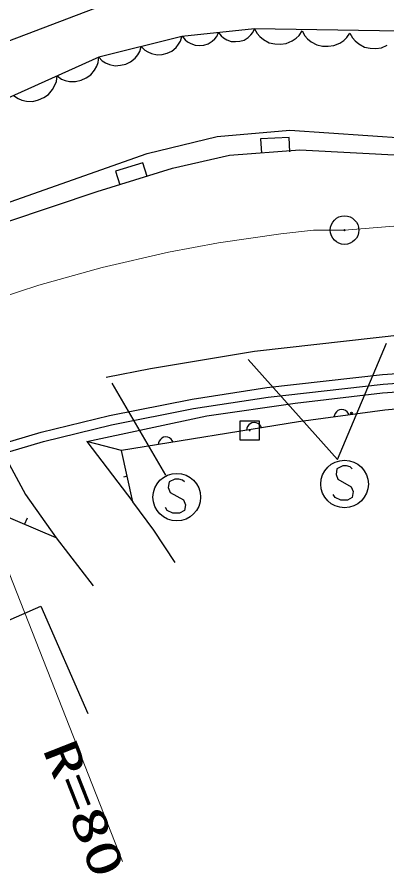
# Model space of a CAD drawing. Units: millimetres, scale not verified. Extents: x 40000 to 680000, y 20000 to 380000.
# Drawn here: x 151334 to 170753, y 275428 to 320088 of the extents above; entities that cross this region are included whole.
import ezdxf
from ezdxf.enums import TextEntityAlignment as Align

# ---------------------------------------------------------------- set-up
doc = ezdxf.new("R2010")
doc.units = ezdxf.units.MM
doc.header["$LTSCALE"] = 1000
doc.linetypes.add('CHAIN', pattern=[18.5, 12, -1.5, 3.5, -1.5])
for name, color, linetype, lineweight in [('M-BGD', 7, 'Continuous', 25), ('M-BGD-EXST', 7, 'Continuous', 25), ('M-BMK', 2, 'CHAIN', 13), ('M-BMK-SRVR', 3, 'Continuous', 25), ('M-STR-HTXT', 7, 'Continuous', 13), ('M-STR-STRC', 7, 'Continuous', 25)]:
    doc.layers.add(name, color=color, linetype=linetype, lineweight=lineweight)
doc.styles.add('ＭＳ ゴシック', font='')
doc.styles.get('ＭＳ ゴシック').set_extended_font_data('MS Gothic')

msp = doc.modelspace()

# ---------------------------------------------------------------- linework, layer by layer
at = {"layer": 'M-BGD'}
for p, q in [((150438, 318653), (155844, 320704)), ((163806, 319473), (159988, 319064)), ((163713, 319272), (163806, 319473)), ((163803, 319473), (163942, 319217)), ((171440, 319337), (163806, 319473)), ((166139, 319117), (166301, 319360)), ((166301, 319360), (166439, 319104)), ((159988, 319064), (155626, 317973)), ((159914, 318819), (159988, 319064)), ((160027, 319068), (160161, 318891)), ((160161, 318891), (160286, 318790)), ((161583, 318815), (161722, 318944)), ((161722, 318944), (161823, 319070)), ((161823, 319070), (161917, 319271)), ((161917, 319271), (162050, 319094)), ((162050, 319094), (162176, 318993)), ((162176, 318993), (162339, 318896)), ((162339, 318896), (162578, 318806)), ((163258, 318879), (163472, 319017)), ((163472, 319017), (163611, 319147)), ((163611, 319147), (163713, 319272)), ((163942, 319217), (164085, 319060)), ((164085, 319060), (164278, 318901)), ((164278, 318901), (164571, 318738)), ((165776, 318833), (165983, 318974)), ((165983, 318974), (166139, 319117)), ((166439, 319104), (166582, 318947)), ((166582, 318947), (166775, 318788)), ((168480, 318861), (168637, 319004)), ((168637, 319004), (168798, 319247)), ((168798, 319247), (168937, 318990)), ((168937, 318990), (169080, 318834)), ((157776, 318274), (157854, 318531)), ((157854, 318531), (158035, 318349)), ((159455, 318296), (159679, 318488)), ((159679, 318488), (159818, 318659)), ((159818, 318659), (159914, 318819)), ((160286, 318790), (160450, 318693)), ((160450, 318693), (160689, 318604)), ((160689, 318604), (160919, 318591)), ((160919, 318591), (161146, 318615)), ((161146, 318615), (161369, 318677)), ((161369, 318677), (161583, 318815)), ((162578, 318806), (162808, 318793)), ((162808, 318793), (163035, 318817)), ((163035, 318817), (163258, 318879)), ((164571, 318738), (164868, 318674)), ((164868, 318674), (165168, 318661)), ((165168, 318661), (165470, 318697)), ((165470, 318697), (165776, 318833)), ((166775, 318788), (167068, 318625)), ((167068, 318625), (167365, 318561)), ((167365, 318561), (167665, 318548)), ((167665, 318548), (167967, 318584)), ((167967, 318584), (168274, 318720)), ((168274, 318720), (168480, 318861)), ((169080, 318834), (169273, 318675)), ((169273, 318675), (169565, 318511)), ((169565, 318511), (169863, 318448)), ((169863, 318448), (170163, 318434)), ((170163, 318434), (170465, 318471)), ((170465, 318471), (170771, 318607)), ((157530, 317928), (157675, 318107)), ((157675, 318107), (157776, 318274)), ((158035, 318349), (158195, 318253)), ((158195, 318253), (158398, 318168)), ((158398, 318168), (158686, 318104)), ((158686, 318104), (158953, 318125)), ((158953, 318125), (159209, 318189)), ((159209, 318189), (159455, 318296)), ((155626, 317973), (148945, 314974)), ((155520, 317505), (155593, 317695)), ((155593, 317695), (155626, 317973)), ((155623, 317973), (155812, 317783)), ((155812, 317783), (155980, 317683)), ((155980, 317683), (156192, 317593)), ((156192, 317593), (156493, 317526)), ((156493, 317526), (156772, 317549)), ((156772, 317549), (157040, 317616)), ((157040, 317616), (157296, 317727)), ((157296, 317727), (157530, 317928)), ((155200, 317046), (155404, 317295)), ((155404, 317295), (155520, 317505)), ((153326, 316503), (153402, 316701)), ((153402, 316701), (153436, 316990)), ((153436, 316990), (153666, 316830)), ((153666, 316830), (153856, 316758)), ((153856, 316758), (154090, 316705)), ((154090, 316705), (154412, 316692)), ((154412, 316692), (154694, 316766)), ((154694, 316766), (154957, 316884)), ((154957, 316884), (155200, 317046)), ((152993, 316024), (153205, 316284)), ((153205, 316284), (153326, 316503)), ((151155, 315966), (151395, 315800)), ((151395, 315800), (151593, 315724)), ((152466, 315733), (152740, 315856)), ((152740, 315856), (152993, 316024)), ((151593, 315724), (151837, 315669)), ((151837, 315669), (152172, 315655)), ((152172, 315655), (152466, 315733)), ((161839, 313810), (165649, 314150)), ((165649, 314150), (174290, 313537)), ((158165, 312925), (161839, 313810)), ((165616, 313760), (164118, 313681)), ((164118, 313681), (164158, 312932)), ((165656, 313011), (165616, 313760)), ((162490, 312834), (166171, 313106)), ((166171, 313106), (173942, 312697)), ((150680, 310272), (158165, 312925)), ((159491, 312152), (162490, 312834)), ((157937, 312432), (156504, 311991)), ((158158, 311715), (157937, 312432)), ((155537, 310925), (159491, 312152)), ((156504, 311991), (156724, 311274)), ((150802, 309326), (155537, 310925)), ((170512, 301299), (174508, 301565)), ((164454, 300617), (170512, 301299)), ((170556, 300801), (174533, 301066)), ((160519, 300011), (164454, 300617)), ((164521, 300121), (170556, 300801)), ((170526, 300346), (175245, 300673)), ((165938, 299803), (170526, 300346)), ((156190, 299147), (160519, 300011)), ((160606, 299518), (164521, 300121)), ((161292, 299139), (165938, 299803)), ((175291, 299844), (170636, 299428)), ((156299, 298659), (160606, 299518)), ((170636, 299428), (166100, 298824)), ((168027, 299258), (167990, 299172)), ((168096, 299348), (168027, 299258)), ((168169, 299406), (168096, 299348)), ((168260, 299450), (168169, 299406)), ((168387, 299467), (168260, 299450)), ((168486, 299448), (168387, 299467)), ((168572, 299411), (168486, 299448)), ((168662, 299343), (168572, 299411)), ((168720, 299270), (168662, 299343)), ((168764, 299179), (168720, 299270)), ((152601, 298268), (156190, 299147)), ((154998, 297789), (161292, 299139)), ((166100, 298824), (156817, 297305)), ((163045, 297862), (163045, 298862)), ((163045, 298862), (164045, 298862)), ((163788, 298786), (163662, 298765)), ((163888, 298770), (163788, 298786)), ((164045, 298862), (164045, 297862)), ((167990, 299172), (167971, 299073)), ((152730, 297785), (156299, 298659)), ((163400, 298479), (163384, 298380)), ((163435, 298566), (163400, 298479)), ((163501, 298658), (163435, 298566)), ((163572, 298718), (163501, 298658)), ((163662, 298765), (163572, 298718)), ((163975, 298736), (163888, 298770)), ((164066, 298670), (163975, 298736)), ((164127, 298598), (164066, 298670)), ((164174, 298509), (164127, 298598)), ((148763, 297144), (152601, 298268)), ((158860, 297898), (158794, 297807)), ((158931, 297959), (158860, 297898)), ((159020, 298006), (158931, 297959)), ((159147, 298026), (159020, 298006)), ((159247, 298010), (159147, 298026)), ((159333, 297976), (159247, 298010)), ((159425, 297910), (159333, 297976)), ((159485, 297839), (159425, 297910)), ((148912, 296667), (152730, 297785)), ((156817, 297305), (154998, 297789)), ((154998, 297789), (157412, 294609)), ((158759, 297720), (158743, 297620)), ((158794, 297807), (158759, 297720)), ((159533, 297749), (159485, 297839)), ((164045, 297862), (163045, 297862)), ((157412, 294609), (156817, 297305)), ((150917, 296589), (151781, 295007)), ((157114, 295957), (156928, 295916)), ((151781, 295007), (153397, 292714)), ((158524, 293131), (157412, 294609)), ((153397, 292714), (150072, 294137)), ((151735, 293426), (151880, 293765)), ((159633, 291433), (158524, 293131)), ((153397, 292714), (155324, 290200)), ((139807, 283533), (152589, 289131)), ((152589, 289131), (155058, 283494))]:
    msp.add_line(p, q, dxfattribs=at)
for centre, radius in [((168891, 299281), 50), ((163545, 298362), 20)]:
    msp.add_circle(centre, radius, dxfattribs=at)
at = {"layer": 'M-BGD-EXST'}
for p, q in [((168149, 296837), (170735, 302944)), ((163470, 302098), (168149, 296837)), ((156317, 300842), (159121, 296007)), ((168127, 296350), (168077, 296050)), ((168427, 296500), (168127, 296350)), ((168627, 296500), (168427, 296500)), ((168827, 296450), (168627, 296500)), ((168927, 296350), (168827, 296450)), ((159321, 295661), (159271, 295361)), ((159621, 295811), (159321, 295661)), ((159821, 295811), (159621, 295811)), ((160021, 295761), (159821, 295811)), ((160121, 295661), (160021, 295761)), ((168077, 296050), (168177, 295800)), ((168177, 295800), (168877, 295400)), ((159271, 295361), (159371, 295111)), ((168877, 295400), (168977, 295150)), ((159371, 295111), (160071, 294711)), ((168027, 294850), (167927, 295000)), ((168327, 294700), (168027, 294850)), ((168927, 294850), (168677, 294700)), ((168977, 295150), (168927, 294850)), ((160071, 294711), (160171, 294461)), ((160171, 294461), (160121, 294161)), ((168677, 294700), (168327, 294700)), ((159221, 294161), (159121, 294311)), ((159521, 294011), (159221, 294161)), ((159871, 294011), (159521, 294011)), ((160121, 294161), (159871, 294011))]:
    msp.add_line(p, q, dxfattribs=at)
for centre in [(168527, 295550), (159721, 294861)]:
    msp.add_circle(centre, 1250, dxfattribs=at)
at = {"layer": 'M-BMK'}
for p, q in [((168525, 308891), (172941, 309258)), ((161915, 308222), (165185, 308701)), ((165185, 308701), (166903, 308894)), ((166903, 308894), (168525, 308891)), ((159282, 307729), (161915, 308222)), ((155810, 306928), (159282, 307729)), ((152486, 305996), (155810, 306928)), ((149596, 305049), (152486, 305996))]:
    msp.add_line(p, q, dxfattribs=at)
at = {"layer": 'M-BMK-SRVR'}
for radius in [750, 30]:
    msp.add_circle((168525, 308891), radius, dxfattribs=at)
at = {"layer": 'M-STR-HTXT'}
msp.add_line((145892, 303641), (156876, 275720), dxfattribs=at)
at = {"layer": 'M-STR-STRC'}
for p, q in [((171743, 303407), (163800, 302510)), ((163800, 302510), (158339, 301598)), ((158339, 301598), (156022, 301139))]:
    msp.add_line(p, q, dxfattribs=at)

# ---------------------------------------------------------------- texts
at = {"layer": 'M-STR-HTXT', "style": 'ＭＳ ゴシック', "width": 1.5}
msp.add_text('R=80', height=1833, rotation=291.5, dxfattribs=at).set_placement((152140, 281435), align=Align.BOTTOM_LEFT)

doc.saveas('drawing.dxf')
